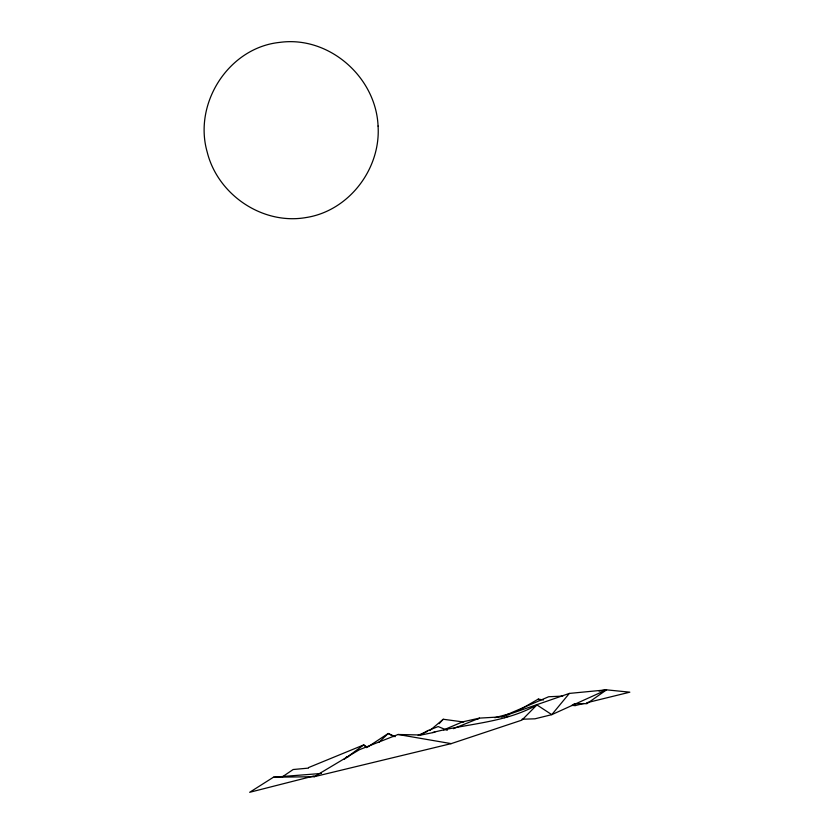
<?xml version="1.0" encoding="UTF-8"?>
<svg xmlns="http://www.w3.org/2000/svg" width="834" height="834" viewBox="0 0 834 834"><rect width="100%" height="100%" fill="white"/><g stroke="black" fill="none" stroke-linecap="round" stroke-linejoin="round"><path stroke-width="1.25" d="M586.427 702.822L629.826 692.178L606.506 689.843L569.351 693.419L551.785 714.655L534.948 718.814L522.021 719.221M439.122 723.683L443.261 719.252L463.714 722.035M599.052 691.063L606.506 689.843L551.785 714.655L536.929 704.918L521.907 720.117L451.204 743.626L314.178 776.725L273.458 777.215L249.668 792.3L314.095 775.912M378.897 742.343L388.227 733.482L395.264 736.672M430 730.417L443.261 719.252M344.035 759.409L363.749 744.918L366.939 747.045M606.506 689.843L586.896 703.688L574.073 703.625M282.517 776.746L293.151 769.521L308.413 768.114M367.627 747.056L388.227 733.482L393.836 736.641M314.178 776.725L359.391 749.714L398.089 734.493L421.139 735.004L434.858 732.21M420.617 734.848L427.269 730.813L438.173 726.57L447.222 730.292M518.685 710.422L538.284 699.101L543.382 699.997M536.929 704.918C505.289 722.932 467.238 723.505 432.544 732.523M477.194 719.335L479.467 718.116L501.776 716.833L569.351 693.419M501.776 716.833L548.678 696.744L562.794 696.098M443.698 729.886L462.505 721.89L479.467 718.116L453.415 728.655M308.486 767.593L363.749 744.918L366.449 747.65M418.136 735.223L427.623 731.376M504.309 717.667L508.865 716.125M346.079 757.272L348.581 756.594M494.833 717.699L509.876 713.716M571.488 705.418L575.272 705.564L583.946 703.437M273.458 777.215L321.465 773.452M398.089 734.493L451.204 743.626M572.718 705.116L575.272 705.564M538.284 699.101L540.192 700.612M378.073 126.059C380.825 168.937 348.914 210.877 306.172 217.528C262.502 225.211 217.705 194.729 207.166 151.955C193.207 103.228 228.787 47.632 279.661 42.398C328.784 35.539 375.957 76.905 378.073 126.059"/></g></svg>
